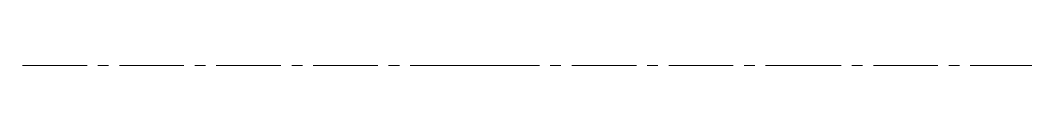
# Model space of a CAD drawing. Header units: millimetres. Extents: x 214 to 295, y 41 to 146.
# Drawn here: x 222.3 to 281, y 41.3 to 41.4 of the extents above.
import ezdxf

# ---------------------------------------------------------------- set-up
doc = ezdxf.new("R2010")
doc.units = ezdxf.units.MM
doc.header["$LTSCALE"] = 5
doc.header["$MEASUREMENT"] = 0
doc.linetypes.add('CENTER2', pattern=[1.125, 0.75, -0.125, 0.125, -0.125])
doc.layers.add('center', color=130, linetype='CENTER2', lineweight=25)

msp = doc.modelspace()

# ---------------------------------------------------------------- linework, layer by layer
at = {"layer": 'center', "color": 1, "lineweight": 0, "extrusion": (-1.084202172485504e-19, -0.9999995625971805, 0.0009353103484191417)}
for p, q in [((248.6987468890952, 41.32765241716118, 58.63041268714626), (266.1987468890952, 41.32765241716118, 58.63041268714627)), ((266.1987468890952, 41.32765241716118, 58.63041268714627), (281.0158525371401, 41.32765241716118, 58.63041268714627))]:
    msp.add_line(p, q, dxfattribs=at)
at = {"layer": 'center', "color": 1, "lineweight": 0, "extrusion": (0, -0.9999995625971805, 0.0009353103484191417)}
for points, elevation in [([(248.6987468890952, 58.66904122302009), (222.3228945468037, 58.66904122302009)], -41.27279670861111), ([(248.6987468890953, 58.66904122302009), (248.6987468890953, 34.80113193432389)], -41.2727967086111)]:
    msp.add_lwpolyline(points, dxfattribs=dict(at, elevation=elevation))
at = {"layer": 'center', "color": 1, "lineweight": 0, "extrusion": (-1.084202172485504e-19, -0.9999995625971805, 0.0009353103484191417), "elevation": -41.27279670861111}
msp.add_lwpolyline([(248.6987468890952, 58.66904122302009), (248.6987468890951, 85.38404443323172)], dxfattribs=at)

doc.saveas('drawing.dxf')
